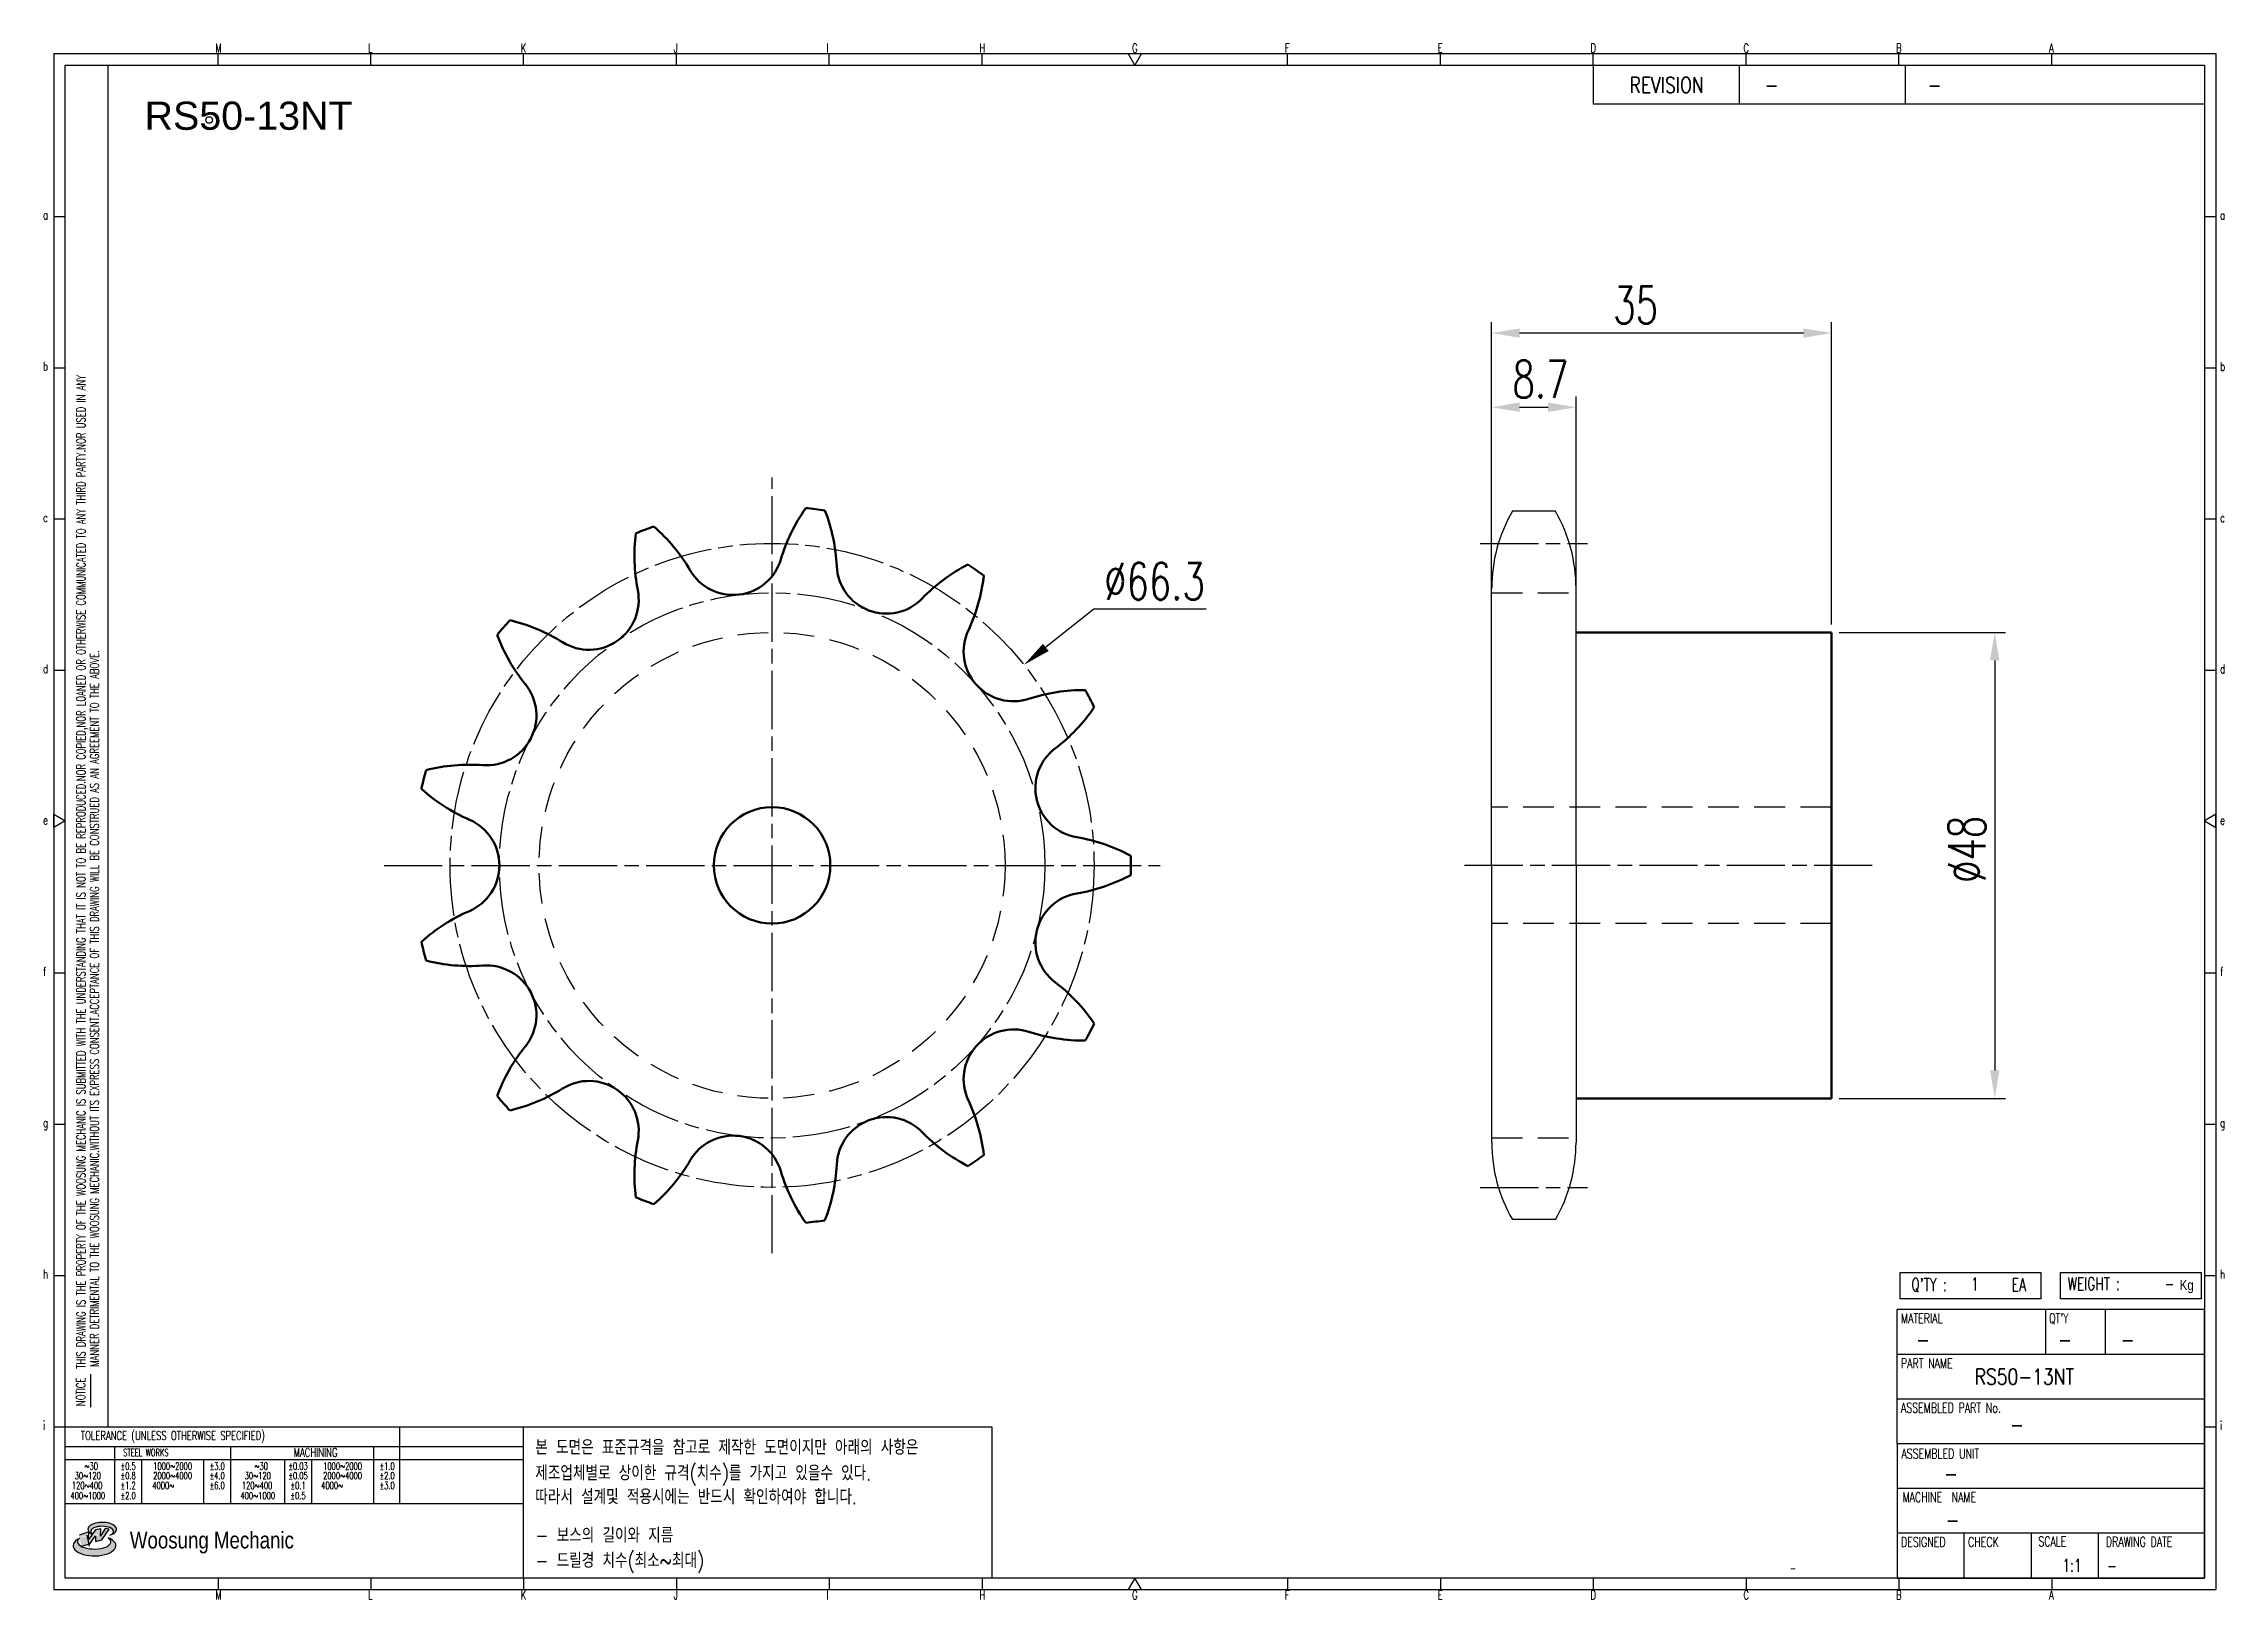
# Model space of a CAD drawing. Header units: millimetres. Extents: x 8308 to 8533, y 4751 to 4911.
import ezdxf
from ezdxf.enums import TextEntityAlignment as Align

# ---------------------------------------------------------------- set-up
doc = ezdxf.new("R2010")
doc.units = ezdxf.units.MM
for name, pattern in [('AM_ISO08W050', [18, 12, -1.5, 3, -1.5]), ('AM_ISO08W050x2', [9, 6, -0.75, 1.5, -0.75]), ('HIDDEN', [9.525, 6.35, -3.175])]:
    doc.linetypes.add(name, pattern=pattern)
for name, color, linetype, lineweight in [('1', 7, 'Continuous', 50), ('22', 30, 'AM_ISO08W050', 25), ('23', 40, 'AM_ISO08W050', 25), ('VIS', 7, 'Continuous', 50)]:
    doc.layers.add(name, color=color, linetype=linetype, lineweight=lineweight)
for name, color, linetype in [('HL', 2, 'HIDDEN'), ('S-DIM', 7, 'Continuous'), ('TITLE', 7, 'Continuous'), ('도면레이아웃', 7, 'Continuous')]:
    doc.layers.add(name, color=color, linetype=linetype)
doc.styles.add('HAN', font='ROMANS.shx', dxfattribs={"width": 0.7, "bigfont": 'whgtxt.shx'})
doc.styles.add('HKD_ST2', font='romans.shx', dxfattribs={"width": 0.7, "height": 4, "bigfont": '@extfont2.shx'})
doc.styles.add('HSG', font='SIMPLEX.shx', dxfattribs={"width": 0.7, "bigfont": 'HSG.shx'})
doc.styles.add('ROMANS', font='romans.shx', dxfattribs={"width": 0.7, "bigfont": 'whgtxt.shx'})
doc.styles.add('SLDTEXTSTYLE4', font='arial.ttf', dxfattribs={"width": 0.8})
doc.styles.get("Standard").update_dxf_attribs({"font": 'arial.ttf'})
doc.dimstyles.new('APP4', dxfattribs={"dimscale": 1.6, "dimtxt": 2.4, "dimasz": 1.8, "dimexe": 0.7, "dimexo": 0.5, "dimgap": 0.6, "dimtad": 1, "dimtoh": 1, "dimdec": 1, "dimrnd": 0.01, "dimzin": 9, "dimdsep": 46, "dimtxsty": 'HSG', "dimcen": 0, "dimclrd": 1, "dimclre": 1, "dimclrt": 256, "dimazin": 2, "dimtp": 1, "dimtm": 1, "dimtfac": 0.5, "dimtdec": 1, "dimtofl": 0, "dimtmove": 0, "dimatfit": 3, "dimfxl": 0, "dimtvp": 1, "dimtolj": 2, "dimlwd": -1, "dimlwe": -1, "dimarcsym": 0})

# ---------------------------------------------------------------- blocks, each defined once
blk = doc.blocks.new('SUYWSHJH')
at = {"layer": '도면레이아웃'}
h = blk.add_hatch(color=10, dxfattribs=at)
h.paths.add_polyline_path([(1.544, 35.177), (1.554, 34.966), (1.779, 35.034), (2.054, 35.422), (1.908, 35.446), (1.728, 35.167), (1.741, 35.439), (1.547, 35.405), (1.292, 35.041), (1.295, 35.33), (0.943, 35.208), (1.03, 34.8), (1.336, 34.885)])
edge = h.paths.add_edge_path()
edge.add_ellipse((1.795, 35.421), major_axis=(-0.53, 0), ratio=0.487785, start_angle=122.36065, end_angle=403.39574)
edge.add_line((1.411, 35.244), (1.419, 35.261))
edge.add_ellipse((1.798, 35.344), major_axis=(-0.423, 0), ratio=0.444396, start_angle=131.58977, end_angle=386.19408, ccw=False)
edge = h.paths.add_edge_path()
edge.add_ellipse((1.512, 34.815), major_axis=(-0.793, 0), ratio=0.480113, start_angle=314.67633, end_angle=590.85213)
edge.add_ellipse((1.501, 34.958), major_axis=(-0.62, 0), ratio=0.43311, start_angle=331.7024, end_angle=574.42495, ccw=False)
for p, q in [((0, 90.118), (80.15, 90.118)), ((0, 90.118), (0, 33.191)), ((6.089, 89.693), (6.089, 90.118)), ((11.753, 89.693), (11.753, 90.118)), ((17.418, 89.693), (17.418, 90.118)), ((23.082, 89.693), (23.082, 90.118)), ((28.746, 89.693), (28.746, 90.118)), ((34.411, 89.693), (34.411, 90.118)), ((45.739, 89.693), (45.739, 90.118)), ((51.404, 89.693), (51.404, 90.118)), ((57.068, 89.693), (57.068, 90.118)), ((62.732, 89.693), (62.732, 90.118)), ((68.397, 89.693), (68.397, 90.118)), ((74.061, 89.693), (74.061, 90.118)), ((80.15, 90.118), (80.15, 33.191)), ((0, 84.085), (0.425, 84.085)), ((79.725, 84.085), (80.15, 84.085)), ((0, 78.478), (0.425, 78.478)), ((79.725, 78.478), (80.15, 78.478)), ((0, 72.87), (0.425, 72.87)), ((79.725, 72.87), (80.15, 72.87)), ((0, 67.262), (0.425, 67.262)), ((79.725, 67.262), (80.15, 67.262)), ((0, 56.047), (0.425, 56.047)), ((79.725, 56.047), (80.15, 56.047)), ((0, 50.439), (0.425, 50.439)), ((79.725, 50.439), (80.15, 50.439)), ((0, 44.832), (0.425, 44.832)), ((79.725, 44.832), (80.15, 44.832)), ((1.377, 39.947), (1.377, 41.174)), ((0, 39.224), (0.425, 39.224)), ((79.725, 39.224), (80.15, 39.224)), ((0, 33.191), (80.15, 33.191)), ((6.089, 33.616), (6.089, 33.191)), ((11.753, 33.616), (11.753, 33.191)), ((17.418, 33.616), (17.418, 33.191)), ((23.082, 33.616), (23.082, 33.191)), ((28.746, 33.616), (28.746, 33.191)), ((34.411, 33.616), (34.411, 33.191)), ((45.739, 33.616), (45.739, 33.191)), ((51.404, 33.616), (51.404, 33.191)), ((57.068, 33.616), (57.068, 33.191)), ((62.732, 33.616), (62.732, 33.191)), ((68.397, 33.616), (68.397, 33.191)), ((74.061, 33.616), (74.061, 33.191))]:
    blk.add_line(p, q)
at = {"color": 2}
for p, q in [((2.017, 39.224), (2.017, 89.693)), ((0.425, 39.224), (17.418, 39.224)), ((12.816, 39.224), (12.816, 36.382)), ((17.418, 33.616), (17.418, 39.224)), ((0.425, 38.487), (17.418, 38.487)), ((0.425, 38.012), (17.418, 38.012)), ((2.257, 38.487), (2.257, 36.382)), ((3.257, 38.012), (3.257, 36.382)), ((5.557, 38.012), (5.557, 36.382)), ((6.557, 38.5), (6.557, 36.382)), ((8.557, 38.012), (8.557, 36.382)), ((9.557, 38.026), (9.557, 36.382)), ((11.857, 38.487), (11.857, 36.382)), ((0.425, 36.382), (17.418, 36.382))]:
    blk.add_line(p, q, dxfattribs=at)
at = {"color": 6, "ltscale": 0.5}
for p, q in [((57.068, 89.693), (57.068, 88.246)), ((62.47, 89.693), (62.47, 88.246)), ((68.635, 89.693), (68.635, 88.246)), ((79.725, 88.246), (57.068, 88.246)), ((68.336, 38.59), (68.336, 43.563)), ((79.725, 43.563), (68.336, 43.563)), ((73.827, 43.563), (73.827, 41.905)), ((76.037, 43.563), (76.037, 41.905)), ((79.725, 38.59), (79.725, 43.563)), ((79.725, 41.905), (68.336, 41.905)), ((79.725, 40.248), (68.336, 40.248)), ((68.336, 38.59), (68.336, 33.616)), ((79.725, 38.59), (68.336, 38.59)), ((79.725, 33.616), (79.725, 38.59)), ((79.725, 36.932), (68.336, 36.932)), ((79.725, 35.274), (68.336, 35.274)), ((70.822, 33.616), (70.822, 35.274)), ((73.309, 33.616), (73.309, 35.274)), ((75.796, 33.616), (75.796, 35.274)), ((68.336, 33.616), (79.725, 33.616))]:
    blk.add_line(p, q, dxfattribs=at)
for points in [[(40.075, 89.693), (39.83, 90.118), (40.32, 90.118)], [(0.425, 89.693), (79.725, 89.693), (79.725, 33.616), (0.425, 33.616)], [(0.425, 61.679), (0, 61.433), (0, 61.924)], [(79.725, 61.679), (80.15, 61.433), (80.15, 61.924)], [(40.075, 33.616), (39.83, 33.191), (40.32, 33.191)]]:
    blk.add_lwpolyline(points, close=True)
at = {"layer": 'TITLE', "color": 20}
for p, q in [((68.449, 43.961), (68.449, 44.936)), ((68.449, 44.936), (73.654, 44.936)), ((73.654, 44.936), (73.654, 43.961)), ((74.39, 43.961), (74.39, 44.936)), ((74.39, 44.936), (79.595, 44.936)), ((79.595, 44.936), (79.595, 43.961)), ((73.654, 43.961), (68.449, 43.961)), ((79.595, 43.961), (74.39, 43.961))]:
    blk.add_line(p, q, dxfattribs=at)
at = {"layer": '도면레이아웃'}
for p, q in [((1.295, 35.33), (0.943, 35.208)), ((1.03, 34.8), (1.336, 34.885)), ((1.224, 35.208), (1.311, 34.8)), ((1.224, 35.208), (1.224, 35.208)), ((1.547, 35.405), (1.292, 35.041)), ((1.292, 35.041), (1.295, 35.33)), ((1.336, 34.885), (1.544, 35.177)), ((1.419, 35.261), (1.411, 35.244)), ((1.544, 35.177), (1.554, 34.966)), ((1.741, 35.439), (1.547, 35.405)), ((1.554, 34.966), (1.779, 35.034)), ((1.908, 35.446), (1.728, 35.167)), ((1.728, 35.167), (1.741, 35.439)), ((1.779, 35.034), (2.054, 35.422)), ((2.054, 35.422), (1.908, 35.446))]:
    blk.add_line(p, q, dxfattribs=at)
for centre, major_axis, ratio, start_param, end_param in [((1.795, 35.421), (-0.53, 0), 0.487785, 2.135596, 7.040584), ((1.512, 34.815), (-0.793, 0), 0.480113, 5.492138, 10.312315), ((1.501, 34.958), (-0.62, 0), 0.43311, 5.789299, 10.025607), ((1.798, 35.344), (-0.423, 0), 0.444396, 2.296675, 6.740358)]:
    blk.add_ellipse(centre, major_axis=major_axis, ratio=ratio, start_param=start_param, end_param=end_param, dxfattribs=at)
at = {"color": 4, "style": 'HKD_ST2', "width": 0.7}
for s, p in [('M', (5.988, 90.164)), ('L', (11.652, 90.164)), ('K', (17.316, 90.164)), ('J', (22.981, 90.164)), ('I', (28.645, 90.164)), ('H', (34.309, 90.164)), ('G', (39.974, 90.164)), ('F', (45.638, 90.164)), ('E', (51.302, 90.164)), ('D', (56.967, 90.164)), ('C', (62.631, 90.164)), ('B', (68.295, 90.164)), ('A', (73.96, 90.164)), ('a', (-0.395, 83.976)), ('a', (80.305, 83.97)), ('b', (-0.395, 78.368)), ('b', (80.305, 78.362)), ('c', (-0.395, 72.76)), ('c', (80.305, 72.754)), ('d', (-0.395, 67.153)), ('d', (80.305, 67.147)), ('e', (-0.395, 61.545)), ('e', (80.305, 61.539)), ('f', (-0.395, 55.937)), ('f', (80.305, 55.931)), ('g', (-0.395, 50.33)), ('g', (80.305, 50.324)), ('h', (-0.395, 44.722)), ('h', (80.305, 44.716)), ('i', (-0.395, 39.114)), ('i', (80.305, 39.108)), ('M', (5.988, 32.824)), ('L', (11.652, 32.824)), ('K', (17.316, 32.824)), ('J', (22.981, 32.824)), ('I', (28.645, 32.824)), ('H', (34.309, 32.824)), ('G', (39.974, 32.824)), ('F', (45.638, 32.824)), ('E', (51.302, 32.824)), ('D', (56.967, 32.824)), ('C', (62.631, 32.824)), ('B', (68.295, 32.824)), ('A', (73.96, 32.824))]:
    blk.add_text(s, height=0.326, dxfattribs=at).set_placement(p)
for s, height, style, width, p in [('REVISION', 0.5806, 'HAN', 0.8, (58.415, 88.664)), ('-', 0.581, 'HAN', 0.8, (63.426, 88.664)), ('-', 0.581, 'HAN', 0.8, (69.468, 88.664)), ("Q'TY : ", 0.4746, 'HKD_ST2', 0.7, (68.857, 44.253)), ('1', 0.475, 'HKD_ST2', 0.7, (71.071, 44.275)), ('EA', 0.4746, 'HKD_ST2', 0.7, (72.578, 44.253)), ('WEIGHT : ', 0.4746, 'HKD_ST2', 0.7, (74.65, 44.286)), ('-', 0.581, 'HAN', 0.8, (69.029, 42.157)), ('-', 0.581, 'HAN', 0.8, (74.289, 42.157)), ('-', 0.581, 'HAN', 0.8, (76.623, 42.157)), ('-', 0.581, 'HAN', 0.8, (72.515, 39.013)), ('-', 0.581, 'HAN', 0.8, (70.067, 37.189)), ('-', 0.581, 'HAN', 0.8, (70.126, 35.48)), ('1:1', 0.4746, 'HKD_ST2', 0.7, (74.458, 33.848)), ('-', 0.475, 'HKD_ST2', 0.7, (76.112, 33.837))]:
    blk.add_text(s, height=height, dxfattribs=dict(style=style, width=width)).set_placement(p)
at = {"color": 6, "style": 'HKD_ST2', "width": 0.7}
for s, p in [(' THIS DRAWING IS THE PROPERTY OF THE WOOSUNG MECHANIC IS SUBMITTED WITH THE UNDERSTANDING THAT IT IS NOT TO BE REPRODUCED.NOR COPIED,NOR LOANED OR OTHERWISE COMMUNICATED TO ANY THIRD PARTY.NOR USED IN ANY', (1.173, 41.217)), ('MANNER DETRIMENTAL TO THE WOOSUNG MECHANIC.WITHOUT ITS EXPRESS CONSENT.ACCEPTANCE OF THIS DRAWING WILL BE CONSTRUED AS AN AGREEMENT TO THE ABOVE.', (1.672, 41.447))]:
    blk.add_text(s, height=0.326266, rotation=90, dxfattribs=at).set_placement(p)
at = {"style": 'HKD_ST2', "width": 0.7}
blk.add_text('-', height=0.475, dxfattribs=at).set_placement((78.613, 44.286), align=Align.RIGHT)
at = {"color": 4, "style": 'HKD_ST2', "width": 0.7}
for s, height, p in [('MATERIAL', 0.3651, (68.474, 43.425)), ("QT'Y", 0.3651, (73.965, 43.425)), ('PART NAME', 0.3651, (68.474, 41.756)), ('ASSEMBLED PART No.', 0.36511, (68.474, 40.109)), ('ASSEMBLED UNIT', 0.36511, (68.49, 38.408)), ('MACHINE  NAME', 0.36511, (68.532, 36.794)), ('DESIGNED', 0.3651, (68.474, 35.136)), ('CHECK', 0.3651, (70.961, 35.136)), ('SCALE', 0.3651, (73.566, 35.153)), ('DRAWING DATE', 0.36511, (76.071, 35.141))]:
    blk.add_text(s, height=height, dxfattribs=at).set_placement(p, align=Align.TOP_LEFT)
at = {"style": 'HKD_ST2', "width": 0.7}
blk.add_text('NOTICE', height=0.3263, rotation=90, dxfattribs=at).set_placement((1.163, 39.988))
for s, height, style, width, p in [('TOLERANCE (UNLESS OTHERWISE SPECIFIED)', 0.32627, 'HKD_ST2', 0.7, (4.417, 38.896)), ('-', 0.326, 'ROMANS', 0.65, (64.469, 33.975))]:
    blk.add_text(s, height=height, dxfattribs=dict(style=style, width=width)).set_placement(p, align=Align.MIDDLE_CENTER)
at = {"color": 4, "style": 'HKD_ST2', "width": 0.7}
for s, height, p in [('STEEL WORKS', 0.26101, (3.416, 38.268)), ('MACHINING', 0.3263, (9.707, 38.27)), ('%%P0.5', 0.261, (2.757, 37.762)), ('%%P0.8', 0.261, (2.757, 37.411)), ('%%P3.0', 0.261, (6.057, 37.762)), ('%%P4.0', 0.261, (6.057, 37.411)), ('%%P0.03', 0.261, (9.057, 37.762)), ('%%P0.05', 0.261, (9.057, 37.411)), ('%%P1.0', 0.261, (12.357, 37.762)), ('%%P2.0', 0.261, (12.357, 37.411)), ('%%P1.2', 0.261, (2.757, 37.045)), ('%%P2.0', 0.261, (2.757, 36.67)), ('%%P6.0', 0.261, (6.057, 37.045)), ('%%P0.1', 0.261, (9.057, 37.045)), ('%%P0.5', 0.261, (9.057, 36.67)), ('%%P3.0', 0.261, (12.357, 37.045))]:
    blk.add_text(s, height=height, dxfattribs=at).set_placement(p, align=Align.MIDDLE)
for s, height, p in [('30%%126120', 0.261, (1.263, 37.411)), ('%%12630', 0.261, (1.389, 37.762)), ('2000%%1264000', 0.26101, (4.407, 37.411)), ('1000%%1262000', 0.26101, (4.407, 37.762)), ('30%%126120', 0.261, (7.563, 37.411)), ('%%12630', 0.261, (7.689, 37.762)), ('2000%%1264000', 0.26101, (10.707, 37.411)), ('1000%%1262000', 0.26101, (10.707, 37.762)), ('400%%1261000', 0.26101, (1.263, 36.67)), ('120%%126400', 0.26101, (1.237, 37.045)), ('4000%%126', 0.261, (4.061, 37.045)), ('400%%1261000', 0.26101, (7.563, 36.67)), ('120%%126400', 0.26101, (7.537, 37.045)), ('4000%%126', 0.261, (10.321, 37.045))]:
    blk.add_text(s, height=height, dxfattribs=at).set_placement(p, align=Align.MIDDLE_CENTER)
at = {"color": 1, "style": 'SLDTEXTSTYLE4', "width": 0.8}
blk.add_text('Woosung Mechanic', height=0.61957, dxfattribs=at).set_placement((2.822, 34.711))
at = {"layer": 'TITLE', "width": 0.8}
blk.add_text('Kg', height=0.3789, dxfattribs=at).set_placement((78.807, 44.286))
blk = doc.blocks.new('*D76')
at = {"layer": 'Defpoints', "color": 0, "transparency": 16777216}
for p in [(8409.39, 4847.01), (8357.49, 4805.69)]:
    blk.add_point(p, dxfattribs=at)
at = {"layer": 'S-DIM', "color": 1, "transparency": 16777216}
for p, q in [((8416.57, 4852.73), (8411.64, 4848.81)), ((8428.15, 4852.73), (8416.57, 4852.73))]:
    blk.add_line(p, q, dxfattribs=at)
blk.add_solid([(8411.34, 4849.18), (8411.94, 4848.43), (8409.39, 4847.01)], dxfattribs=at)
at = {"layer": 'S-DIM', "transparency": 16777216, "insert": (8422.84, 4855.61), "char_height": 3.84, "attachment_point": 5, "style": 'HSG'}
blk.add_mtext('\\A2;∅66.3', dxfattribs=at)
blk = doc.blocks.new('*D77')
at = {"layer": 'Defpoints', "color": 0, "transparency": 16777216}
for p in [(8466.26, 4873.54), (8457.56, 4854.43), (8466.26, 4854.43)]:
    blk.add_point(p, dxfattribs=at)
at = {"layer": 'S-DIM', "color": 1, "transparency": 16777216}
for p, q in [((8457.56, 4855.23), (8457.56, 4874.66)), ((8460.44, 4873.54), (8463.38, 4873.54)), ((8466.26, 4855.23), (8466.26, 4874.66))]:
    blk.add_line(p, q, dxfattribs=at)
for points in [[(8460.44, 4874.02), (8460.44, 4873.06), (8457.56, 4873.54)], [(8463.38, 4874.02), (8463.38, 4873.06), (8466.26, 4873.54)]]:
    blk.add_solid(points, dxfattribs=at)
at = {"layer": 'S-DIM', "transparency": 16777216, "insert": (8462.59, 4876.42), "char_height": 3.84, "attachment_point": 5, "style": 'HSG'}
blk.add_mtext('\\A2;8.7', dxfattribs=at)
blk = doc.blocks.new('*D78')
at = {"layer": 'Defpoints', "color": 0, "transparency": 16777216}
for p in [(8466.26, 4873.54), (8457.56, 4854.43), (8466.26, 4854.43)]:
    blk.add_point(p, dxfattribs=at)
at = {"layer": 'S-DIM', "color": 1, "transparency": 16777216}
for p, q in [((8457.56, 4855.23), (8457.56, 4874.66)), ((8460.44, 4873.54), (8463.38, 4873.54)), ((8466.26, 4855.23), (8466.26, 4874.66))]:
    blk.add_line(p, q, dxfattribs=at)
for points in [[(8460.44, 4874.02), (8460.44, 4873.06), (8457.56, 4873.54)], [(8463.38, 4874.02), (8463.38, 4873.06), (8466.26, 4873.54)]]:
    blk.add_solid(points, dxfattribs=at)
at = {"layer": 'S-DIM', "transparency": 16777216, "insert": (8462.59, 4876.42), "char_height": 3.84, "attachment_point": 5, "style": 'HSG'}
blk.add_mtext('\\A2;8.7', dxfattribs=at)
blk = doc.blocks.new('*D79')
at = {"layer": 'Defpoints', "color": 0, "transparency": 16777216}
for p in [(8466.26, 4873.54), (8457.56, 4854.43), (8466.26, 4854.43)]:
    blk.add_point(p, dxfattribs=at)
at = {"layer": 'S-DIM', "color": 1, "transparency": 16777216}
for p, q in [((8457.56, 4855.23), (8457.56, 4874.66)), ((8460.44, 4873.54), (8463.38, 4873.54)), ((8466.26, 4855.23), (8466.26, 4874.66))]:
    blk.add_line(p, q, dxfattribs=at)
for points in [[(8460.44, 4874.02), (8460.44, 4873.06), (8457.56, 4873.54)], [(8463.38, 4874.02), (8463.38, 4873.06), (8466.26, 4873.54)]]:
    blk.add_solid(points, dxfattribs=at)
at = {"layer": 'S-DIM', "transparency": 16777216, "insert": (8462.59, 4876.42), "char_height": 3.84, "attachment_point": 5, "style": 'HSG'}
blk.add_mtext('\\A2;8.7', dxfattribs=at)
blk = doc.blocks.new('*D80')
at = {"layer": 'Defpoints', "color": 0, "transparency": 16777216}
for p in [(8492.56, 4850.35), (8492.56, 4802.35), (8509.39, 4802.35)]:
    blk.add_point(p, dxfattribs=at)
at = {"layer": 'S-DIM', "color": 1, "transparency": 16777216}
for p, q in [((8493.36, 4850.35), (8510.51, 4850.35)), ((8509.39, 4847.47), (8509.39, 4805.23)), ((8493.36, 4802.35), (8510.51, 4802.35))]:
    blk.add_line(p, q, dxfattribs=at)
for points in [[(8508.91, 4847.47), (8509.87, 4847.47), (8509.39, 4850.35)], [(8508.91, 4805.23), (8509.87, 4805.23), (8509.39, 4802.35)]]:
    blk.add_solid(points, dxfattribs=at)
at = {"layer": 'S-DIM', "transparency": 16777216, "insert": (8506.51, 4828), "char_height": 3.84, "attachment_point": 5, "rotation": 90, "style": 'HSG'}
blk.add_mtext('\\A2;%%c48', dxfattribs=at)
blk = doc.blocks.new('*D81')
at = {"layer": 'Defpoints', "color": 0, "transparency": 16777216}
for p in [(8457.56, 4881.18), (8457.56, 4850.35), (8492.56, 4850.35)]:
    blk.add_point(p, dxfattribs=at)
at = {"layer": 'S-DIM', "color": 1, "transparency": 16777216}
for p, q in [((8457.56, 4851.15), (8457.56, 4882.3)), ((8492.56, 4851.15), (8492.56, 4882.3)), ((8489.68, 4881.18), (8460.44, 4881.18))]:
    blk.add_line(p, q, dxfattribs=at)
for points in [[(8460.44, 4881.66), (8460.44, 4880.7), (8457.56, 4881.18)], [(8489.68, 4881.66), (8489.68, 4880.7), (8492.56, 4881.18)]]:
    blk.add_solid(points, dxfattribs=at)
at = {"layer": 'S-DIM', "transparency": 16777216, "insert": (8472.4, 4884.06), "char_height": 3.84, "attachment_point": 5, "style": 'HSG'}
blk.add_mtext('\\A2;35', dxfattribs=at)

msp = doc.modelspace()

# ---------------------------------------------------------------- linework, layer by layer
for p, q in [((8464.13, 4862.83), (8459.69, 4862.83)), ((8457.56, 4826.35), (8457.56, 4854.89)), ((8466.26, 4826.35), (8466.26, 4854.89)), ((8457.56, 4826.35), (8457.56, 4797.81)), ((8466.26, 4826.35), (8466.26, 4797.81)), ((8464.13, 4789.87), (8459.69, 4789.87))]:
    msp.add_line(p, q)
at = {"color": 4}
msp.add_lwpolyline([(8357.84, 4768.53), (8406.09, 4768.53), (8406.09, 4752.94), (8357.84, 4752.94)], close=True, dxfattribs=at)
msp.add_circle((8325.46, 4903.13), 0.336)
for centre, start, end in [((8473.44, 4854.89), 150, 180), ((8450.39, 4854.89), 0, 30), ((8473.44, 4797.81), 180, 210), ((8450.39, 4797.81), 330, 0)]:
    msp.add_arc(centre, 15.87, start, end)
at = {"layer": '1'}
msp.add_circle((8383.44, 4826.35), 6, dxfattribs=at)
for centre, radius, start, end in [((8401.88, 4852.66), 18.29, 144.9851, 163.4615), ((8383.44, 4826.35), 36.97, 81.537, 84.6169), ((8371.83, 4856.31), 18.29, 2.6923, 21.1687), ((8387.55, 4858.22), 18.29, 172.6775, 191.1538), ((8383.44, 4826.35), 36.97, 109.2293, 112.3092), ((8359.23, 4847.48), 18.29, 30.3846, 48.861), ((8379.43, 4859.33), 5.13, 210.3846, 343.4615), ((8395.22, 4857.41), 5.13, 182.6923, 315.7692), ((8412, 4841.08), 18.29, 117.2928, 135.7692), ((8383.44, 4826.35), 36.97, 53.8447, 56.9246), ((8387.08, 4858.28), 18.29, 335, 353.4764), ((8364.57, 4853.69), 5.13, 238.0769, 11.1538), ((8383.44, 4826.35), 36.97, 136.9216, 140.0015), ((8352.19, 4833.81), 18.29, 58.0769, 76.5533), ((8408.3, 4848.38), 5.13, 155, 288.0769), ((8372.26, 4856.48), 18.29, 200.3698, 218.8462), ((8354.03, 4841.79), 5.13, 265.7692, 38.8462), ((8415.57, 4826.12), 18.29, 89.6005, 108.0769), ((8383.44, 4826.35), 36.97, 26.1523, 29.2323), ((8401.5, 4852.93), 18.29, 307.3077, 325.7841), ((8352.3, 4818.43), 18.29, 85.7692, 104.2456), ((8415.69, 4834.3), 5.13, 127.3077, 260.3846), ((8383.44, 4826.35), 36.97, 164.6139, 167.6938), ((8359.54, 4847.83), 18.29, 228.0621, 246.5385), ((8350.22, 4826.35), 5.13, 293.4615, 66.5385), ((8411.78, 4811.21), 18.29, 61.9082, 80.3846), ((8383.44, 4826.35), 36.97, 358.46, 1.54), ((8415.69, 4818.4), 5.13, 99.6154, 232.6923), ((8411.78, 4841.49), 18.29, 279.6154, 298.0918), ((8359.54, 4804.87), 18.29, 113.4615, 131.9379), ((8383.44, 4826.35), 36.97, 192.3062, 195.3861), ((8352.3, 4834.27), 18.29, 255.7544, 274.2308), ((8354.03, 4810.91), 5.13, 321.1538, 94.2308), ((8401.5, 4799.77), 18.29, 34.2159, 52.6923), ((8383.44, 4826.35), 36.97, 330.7677, 333.8477), ((8372.26, 4796.23), 18.29, 141.1538, 159.6302), ((8408.3, 4804.32), 5.13, 71.9231, 205), ((8415.57, 4826.59), 18.29, 251.9231, 270.3995), ((8352.19, 4818.89), 18.29, 283.4467, 301.9231), ((8364.57, 4799.01), 5.13, 348.8462, 121.9231), ((8383.44, 4826.35), 36.97, 219.9985, 223.0784), ((8387.08, 4794.43), 18.29, 6.5236, 25), ((8395.22, 4795.29), 5.13, 44.2308, 177.3077), ((8412, 4811.63), 18.29, 224.2308, 242.7072), ((8387.55, 4794.48), 18.29, 168.8462, 187.3225), ((8379.43, 4793.38), 5.13, 16.5385, 149.6154), ((8383.44, 4826.35), 36.97, 303.0754, 306.1553), ((8359.23, 4805.22), 18.29, 311.139, 329.6154), ((8401.88, 4800.04), 18.29, 196.5385, 215.0149), ((8371.83, 4796.39), 18.29, 338.8313, 357.3077), ((8383.44, 4826.35), 36.97, 247.6908, 250.7707), ((8383.44, 4826.35), 36.97, 275.3831, 278.463)]:
    msp.add_arc(centre, radius, start, end, dxfattribs=at)
at = {"layer": '22', "linetype": 'AM_ISO08W050x2'}
for p, q in [((8456.38, 4859.52), (8467.44, 4859.52)), ((8456.38, 4793.18), (8467.44, 4793.18))]:
    msp.add_line(p, q, dxfattribs=at)
at = {"layer": '23', "color": 4, "linetype": 'AM_ISO08W050x2'}
for p, q in [((8383.44, 4786.39), (8383.44, 4866.32)), ((8343.47, 4826.35), (8423.41, 4826.35)), ((8496.78, 4826.35), (8454.53, 4826.35))]:
    msp.add_line(p, q, dxfattribs=at)
for radius in [33.17, 28.09]:
    msp.add_circle((8383.44, 4826.35), radius, dxfattribs=at)
at = {"layer": 'HL', "ltscale": 0.5}
for p, q in [((8457.56, 4854.43), (8466.26, 4854.43)), ((8492.56, 4832.35), (8457.56, 4832.35)), ((8492.56, 4820.35), (8457.56, 4820.35)), ((8457.56, 4798.27), (8466.26, 4798.27))]:
    msp.add_line(p, q, dxfattribs=at)
msp.add_circle((8383.44, 4826.35), 24, dxfattribs=at)
at = {"layer": 'VIS'}
for p, q in [((8492.56, 4850.35), (8466.26, 4850.35)), ((8492.56, 4850.35), (8492.56, 4802.35)), ((8492.56, 4802.35), (8466.26, 4802.35))]:
    msp.add_line(p, q, dxfattribs=at)

# ---------------------------------------------------------------- block references
at = {"xscale": 2.779053458626894, "yscale": 2.779053458626894, "zscale": 2.779053458626894}
msp.add_blockref('SUYWSHJH', (8309.44, 4659.52), dxfattribs=at)

# ---------------------------------------------------------------- texts
at = {"color": 2}
msp.add_text('RS50-13NT', height=2.904, dxfattribs=at).set_placement((8318.8, 4902.12))
at = {"style": 'HAN', "width": 0.8}
msp.add_text('RS50-13NT', height=1.614, dxfattribs=at).set_placement((8507.33, 4772.87))
at = {"color": 4, "style": 'HAN', "width": 0.8}
for s, p in [('본 도면은 표준규격을 참고로 제작한 도면이지만 아래의 사항은', (8359.05, 4765.64)), ('제조업체별로 상이한 규격(치수)를 가지고 있을수 있다.', (8359.05, 4762.99)), ('따라서 설계및 적용시에는 반드시 확인하여야 합니다.', (8359.05, 4760.54)), ('- 보스의 길이와 지름', (8359.05, 4756.58)), ('- 드릴경 치수(최소~최대)', (8359.05, 4753.98))]:
    msp.add_text(s, height=1.5267, dxfattribs=at).set_placement(p)

# ---------------------------------------------------------------- dimensions: what is measured, and where the dimension line sits
at = {"layer": 'S-DIM', "color": 3}
for base, p1, p2, picture, middle in [((8457.56, 4881.18), (8492.56, 4850.35), (8457.56, 4850.35), '*D81', (8472.4, 4881.18)), ((8466.26, 4873.54), (8457.56, 4854.43), (8466.26, 4854.43), '*D77', (8462.59, 4873.54)), ((8466.26, 4873.54), (8457.56, 4854.43), (8466.26, 4854.43), '*D78', (8462.59, 4873.54)), ((8466.26, 4873.54), (8457.56, 4854.43), (8466.26, 4854.43), '*D79', (8462.59, 4873.54))]:
    dim = msp.add_linear_dim(base=base, p1=p1, p2=p2, dimstyle='APP4', dxfattribs=at)
    dim.commit()
    dim.dimension.update_dxf_attribs({"geometry": picture, "text_midpoint": middle, "dimtype": 160})
dim = msp.add_diameter_dim_2p(p1=(8357.49, 4805.69), p2=(8409.39, 4847.01), dimstyle='APP4', dxfattribs=at)
dim.commit()
dim.dimension.update_dxf_attribs({"geometry": '*D76', "text_midpoint": (8422.84, 4852.73), "dimtype": 163})
dim = msp.add_linear_dim(base=(8509.39, 4802.35), p1=(8492.56, 4850.35), p2=(8492.56, 4802.35), angle=90, text='%%c<>', dimstyle='APP4', dxfattribs=at)
dim.commit()
dim.dimension.update_dxf_attribs({"geometry": '*D80', "text_midpoint": (8509.39, 4828), "dimtype": 160})

doc.saveas('drawing.dxf')
